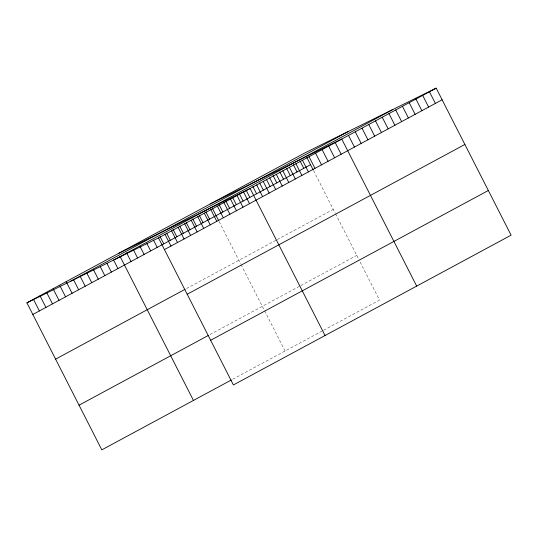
<?xml version="1.0" encoding="UTF-8"?>
<svg xmlns="http://www.w3.org/2000/svg" width="538" height="538" viewBox="0 0 538 538"><rect width="100%" height="100%" fill="white"/><g stroke="black" fill="none" stroke-linecap="round" stroke-linejoin="round"><path stroke-width="0.4" stroke-dasharray="2.69 2.02" d="M186.511 288.543L276.646 239.928M277.319 239.565L333.291 209.369M209.968 334.569L300.096 285.96M300.769 285.591L356.748 255.402M232.732 379.25L322.861 330.635M323.533 330.271L379.512 300.083L359.021 259.867M313.567 170.654L335.127 212.967M335.49 213.687L358.644 259.128M219.148 221.575L240.708 263.896M241.078 264.609L264.225 310.049M264.609 310.796L285.093 351.005"/><path stroke-width="0.81" d="M231.273 380.036L101.817 449.862L26.9 302.827L304.595 153.048L436.183 88.138L511.1 235.173L233.405 384.952L158.488 237.917L436.183 88.138M70.323 281.408L348.019 131.628M115.065 259.336L392.76 109.557M32.838 314.474L310.527 164.695M164.426 249.571L442.115 99.786M55.602 359.149L185.059 289.323M187.19 294.246L464.879 144.466M79.052 405.181L208.509 335.356M210.64 340.278L488.336 190.499M210.176 203.969L341.764 139.066L416.681 286.102M118.542 253.398L250.13 188.495L325.046 335.524M26.9 302.827L158.488 237.917M429.438 91.776L435.376 103.424M422.693 95.414L428.631 107.062M415.948 99.053L421.886 110.7M409.21 102.691L415.141 114.338M402.464 106.329L408.396 117.977M395.719 109.967L401.651 121.615M388.974 113.605L394.912 125.253M382.229 117.237L388.167 128.885M375.484 120.875L381.422 132.523M368.745 124.513L374.677 136.161M362 128.152L367.931 139.799M355.255 131.79L361.186 143.438M348.51 135.428L354.448 147.076M335.221 142.597L341.153 154.245M328.678 146.128L334.609 157.775M322.127 149.658L328.066 161.306M315.584 153.189L321.516 164.836M309.041 156.719L314.972 168.367M306.821 157.412L313.183 169.907M302.49 160.25L308.429 171.898M300.076 161.05L303.782 168.333M295.947 163.781L301.885 175.428M293.331 164.689L297.043 171.972M289.404 167.311L295.335 178.959M286.586 168.327L290.298 175.603M282.853 170.842L288.792 182.49M279.841 171.965L283.553 179.241M276.31 174.373L282.248 186.02M273.102 175.603L276.808 182.88M269.767 177.903L275.698 189.551M266.357 179.241L270.063 186.518M263.216 181.434L269.155 193.081M259.612 182.873L263.317 190.156M256.673 184.964L262.611 196.612M252.867 186.511L256.579 193.794M246.122 190.149L249.834 197.433M243.579 192.026L249.518 203.673M239.376 193.788L243.089 201.071M237.036 195.556L242.974 207.204M232.638 197.426L236.343 204.709M230.493 199.087L236.424 210.735M225.893 201.064L229.598 208.34M223.942 202.618L229.881 214.265M219.148 204.702L222.86 211.979M217.399 206.148L223.337 217.796M212.402 208.34L218.771 220.829M210.856 209.679L216.787 221.326M205.859 211.871L209.564 219.148M204.305 213.209L210.244 224.857M199.309 215.402L203.021 222.678M197.762 216.74L203.7 228.388M192.765 218.932L196.478 226.209M191.219 220.271L197.15 231.918M186.222 222.463L189.927 229.739M184.669 223.801L190.607 235.449M179.679 225.994L183.384 233.27M178.125 227.332L184.063 238.98M173.128 229.524L176.841 236.801M171.582 230.863L177.513 242.51M166.585 233.055L170.29 240.331M165.031 234.393L170.97 246.041M160.042 236.585L163.747 243.862M153.491 240.116L157.204 247.393M146.948 243.647L150.653 250.923M140.028 246.444L144.11 254.454M133.485 249.975L137.567 257.984M126.571 252.779L131.016 261.515M120.021 256.31L193.458 400.433M113.478 259.841L117.93 268.576M106.934 263.371L111.379 272.107M100.384 266.902L104.836 275.638M93.471 269.706L98.293 279.168M86.921 273.237L91.742 282.699M80.007 276.041L85.199 286.229M73.464 279.565L78.656 289.76M66.174 281.643L72.105 293.291M60 285.9L65.562 296.821M53.08 288.704L59.019 300.352M46.537 292.235L52.475 303.883M39.994 295.765L45.925 307.413M33.443 299.296L39.382 310.944"/></g></svg>
